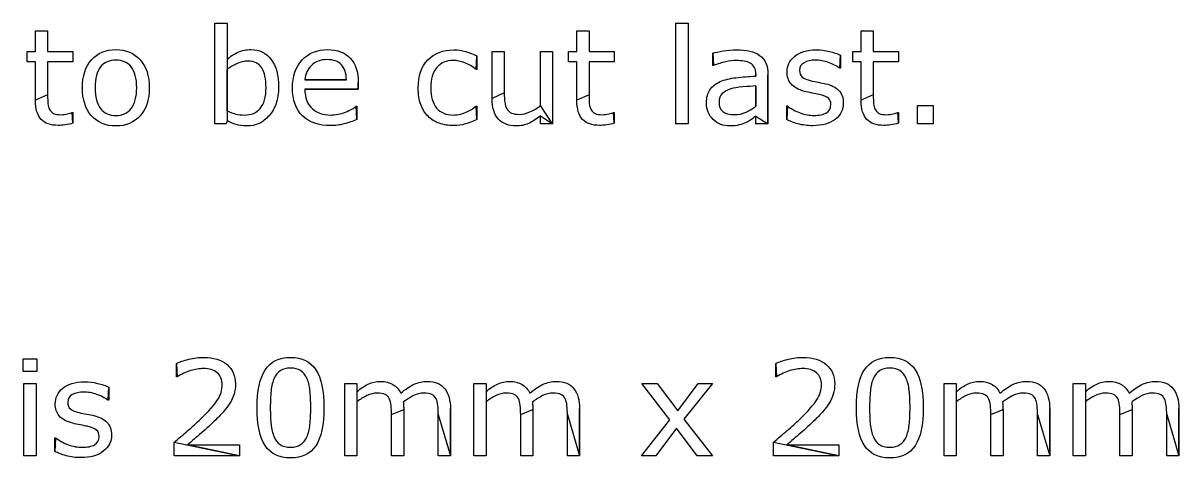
# Model space of a CAD drawing. Extents: x 90 to 629, y 114 to 572.
# Drawn here: x 524.7 to 629.2, y 531 to 570.3 of the extents above; entities that cross this region are included whole.
import ezdxf

# ---------------------------------------------------------------- set-up
doc = ezdxf.new("R2010")
doc.units = 0
doc.layers.add('Layer_1', color=7, linetype='CONTINUOUS')

msp = doc.modelspace()

# ---------------------------------------------------------------- linework, layer by layer
at = {"layer": 'Layer_1', "color": 7}
for points in [[(525.832424, 563.344726), (525.832424, 566.825195), (525.08828, 566.825195), (525.08828, 567.750975), (525.832424, 567.750975), (525.832424, 569.631835), (526.933984, 569.631835), (526.933984, 567.750975), (529.207424, 567.750975), (529.207424, 566.825195), (526.933984, 566.825195), (526.933984, 563.842772)], [(543.152736, 561.510743), (543.082416, 561.206055), (542.05116, 561.206055), (542.05116, 570.323243), (543.152728, 570.323243), (543.152728, 567.065431)], [(574.76992, 563.344726), (574.76992, 566.825195), (574.025784, 566.825195), (574.025784, 567.750975), (574.76992, 567.750975), (574.76992, 569.631835), (575.871488, 569.631835), (575.871488, 567.750975), (578.14492, 567.750975), (578.14492, 566.825195), (575.871488, 566.825195), (575.871488, 563.842772)], [(584.812888, 561.206055), (583.711328, 561.206055), (583.711328, 570.323243), (584.812888, 570.323243), (584.812888, 561.206055), (584.812888, 561.206055)], [(600.457424, 563.344726), (600.457424, 566.825195), (599.71328, 566.825195), (599.71328, 567.750975), (600.457424, 567.750975), (600.457424, 569.631835), (601.558984, 569.631835), (601.558984, 567.750975), (603.832424, 567.750975), (603.832424, 566.825195), (601.558984, 566.825195), (601.558984, 563.842772)], [(565.734768, 567.358399), (565.734768, 566.13379), (565.676128, 566.13379)], [(567.105856, 563.502931), (567.105856, 567.750977), (568.207424, 567.750977), (568.207424, 564.024415)], [(571.47696, 562.864259), (571.47696, 567.750977), (572.57852, 567.750977), (572.57852, 561.206055), (572.578512, 561.206055)], [(587.121488, 566.491208), (587.062848, 566.491208), (587.062848, 567.610349)], [(598.594112, 567.416993), (598.594112, 566.239259), (598.535552, 566.239259)], [(543.152736, 566.13965), (543.152736, 562.38965)], [(550.183984, 565.208008), (553.933984, 565.208008), (553.933984, 565.208008)], [(590.947656, 565.530274), (590.947656, 565.700196)], [(592.04332, 565.647459), (592.04332, 561.206052), (592.04336, 561.206055)], [(534.984768, 564.475587), (534.984768, 564.475587)], [(536.121488, 564.475587), (536.121488, 564.475587)], [(546.674216, 564.499025), (546.674216, 564.499025)], [(547.810928, 564.528321), (547.810936, 564.528321)], [(555.006248, 564.364259), (550.183984, 564.364259)], [(555.006216, 564.961915), (555.006216, 564.364259), (555.006248, 564.364259)], [(590.947656, 562.817383), (590.947656, 564.639649)], [(598.85196, 563.092774), (598.851952, 563.092774)], [(529.148832, 562.254878), (529.207392, 562.254878), (529.207392, 561.264643), (529.207424, 561.264649)], [(554.818752, 562.805665), (554.877312, 562.805665), (554.877312, 561.604493)], [(565.676128, 562.829102), (565.734768, 562.829102), (565.734768, 561.616211), (565.734768, 561.616211)], [(578.086336, 562.254878), (578.144896, 562.254878), (578.144896, 561.264643), (578.14492, 561.264649)], [(590.947656, 562.817383), (590.947656, 562.817383)], [(593.73672, 561.598633), (593.73672, 562.834962), (593.79528, 562.834962)], [(603.773832, 562.254878), (603.832392, 562.254878), (603.832392, 561.264643), (603.832424, 561.264649)], [(606.967184, 561.206055), (605.5668, 561.206055), (605.5668, 562.875977), (606.967184, 562.875977), (606.967184, 561.206055), (606.967184, 561.206055)], [(572.578512, 561.206055), (571.476952, 561.206055), (571.476952, 561.932618)], [(592.04336, 561.206055), (590.947656, 561.206055), (590.947656, 561.903321)], [(525.961328, 538.84668), (524.719144, 538.84668), (524.719144, 539.989259), (525.961328, 539.989259), (525.961328, 538.84668), (525.961328, 538.84668)], [(538.646872, 538.336915), (538.588312, 538.336915), (538.588312, 539.567383)], [(592.810936, 538.336915), (592.752376, 538.336915), (592.752376, 539.567383)], [(525.891008, 531.206055), (524.789448, 531.206055), (524.789448, 537.750977), (525.891008, 537.750977), (525.891008, 531.206055), (525.891008, 531.206055)], [(532.45348, 537.416993), (532.45348, 536.239259), (532.39492, 536.239259)], [(554.894816, 536.092774), (554.894816, 531.206055), (553.793256, 531.206055), (553.793256, 537.750977), (554.894816, 537.750977), (554.894816, 537.024415)], [(566.566688, 536.092774), (566.566688, 531.206055), (565.46512, 531.206055), (565.46512, 537.750977), (566.566688, 537.750977), (566.566688, 537.024415)], [(587.021872, 531.206055), (585.6332, 531.206055), (583.775784, 533.719727), (581.90664, 531.206055), (580.62344, 531.206055), (583.178128, 534.469727), (580.646872, 537.750977), (582.035544, 537.750977), (583.881248, 535.278321), (585.732816, 537.750977), (587.021872, 537.750977), (584.449608, 534.528321), (587.021872, 531.206055), (587.021872, 531.206055)], [(609.05896, 536.092774), (609.05896, 531.206055), (607.9574, 531.206055), (607.9574, 537.750977), (609.05896, 537.750977), (609.05896, 537.024415)], [(620.730752, 536.092774), (620.730752, 531.206055), (619.629192, 531.206055), (619.629192, 537.750977), (620.730752, 537.750977), (620.730752, 537.024415)], [(551.90664, 535.57129), (551.90664, 535.57129)], [(559.119448, 535.395508), (559.119448, 531.206055), (558.017888, 531.206055), (558.017888, 534.932618)], [(563.344144, 531.206055), (562.242576, 531.206055), (562.242576, 534.932618)], [(563.34404, 535.454102), (563.34404, 531.206055), (563.344144, 531.206055)], [(570.791328, 535.395508), (570.791328, 531.206055), (569.68976, 531.206055), (569.68976, 534.932618)], [(575.016016, 531.206055), (573.914456, 531.206055), (573.914456, 534.932618)], [(575.015904, 535.454102), (575.015904, 531.206055), (575.016016, 531.206055)], [(606.070704, 535.57129), (606.070704, 535.57129)], [(613.283592, 535.395508), (613.283592, 531.206055), (612.182032, 531.206055), (612.182032, 534.932618)], [(617.5082, 531.206055), (616.40664, 531.206055), (616.40664, 534.932618)], [(617.508176, 535.454102), (617.508176, 531.206055), (617.5082, 531.206055)], [(624.955392, 535.395508), (624.955392, 531.206055), (623.853824, 531.206055), (623.853824, 534.932618)], [(629.18008, 531.206055), (628.078512, 531.206055), (628.078512, 534.932618)], [(629.179976, 535.454102), (629.179976, 531.206055), (629.18008, 531.206055)], [(527.596096, 531.598633), (527.596096, 532.834962), (527.654656, 532.834962)], [(532.711328, 533.092774), (532.711328, 533.092774)], [(550.36564, 532.911133), (550.365624, 532.911133)], [(604.529704, 532.911133), (604.529688, 532.911133)], [(544.277736, 531.206055), (538.371488, 531.206055), (538.371488, 532.430665)], [(539.584408, 532.208008), (544.277768, 532.208008), (544.277768, 531.206055), (544.277736, 531.206055)], [(598.4418, 531.206055), (592.535544, 531.206055), (592.535544, 532.430665)], [(593.748472, 532.208008), (598.441832, 532.208008), (598.441832, 531.206055), (598.4418, 531.206055)]]:
    msp.add_lwpolyline(points, close=True, dxfattribs=at)
for points in [[(530.89492, 567.000977), (531.441795, 567.622071), (532.178123, 567.932618), (533.103904, 567.932618)], [(533.103904, 567.932618), (534.021872, 567.932618), (534.754293, 567.622071), (535.301168, 567.000977)], [(543.152728, 567.065431), (543.46132, 567.319337), (543.789445, 567.526368), (544.137104, 567.686524)], [(544.137104, 567.686524), (544.484757, 567.850587), (544.875381, 567.932618), (545.308976, 567.932618)], [(545.308976, 567.932618), (546.082416, 567.932618), (546.691792, 567.635743), (547.137104, 567.041993)], [(549.937856, 566.989259), (550.523797, 567.618165), (551.293331, 567.932618), (552.246456, 567.932618)], [(552.246456, 567.932618), (553.129267, 567.932618), (553.808952, 567.674805), (554.285512, 567.15918)], [(561.30508, 566.989259), (561.89492, 567.598633), (562.672264, 567.903321), (563.637112, 567.903321)], [(563.637112, 567.903321), (564.012109, 567.903321), (564.379296, 567.850587), (564.738672, 567.745118)], [(564.738672, 567.745118), (565.101952, 567.639649), (565.433984, 567.510743), (565.734768, 567.358399)], [(587.062848, 567.610349), (587.277696, 567.668943), (587.588243, 567.733396), (587.994488, 567.803708)], [(587.994488, 567.803708), (588.400739, 567.874021), (588.801131, 567.909177), (589.195664, 567.909177)], [(589.195664, 567.909177), (589.656603, 567.909177), (590.056992, 567.870115), (590.396832, 567.79199)], [(590.396832, 567.79199), (590.740581, 567.717771), (591.037456, 567.588865), (591.287456, 567.405271)], [(591.287456, 567.405271), (591.533552, 567.225583), (591.721053, 566.993161), (591.84996, 566.708005)], [(593.930048, 566.672852), (594.043328, 566.911133), (594.213248, 567.124024), (594.439808, 567.311524)], [(594.439808, 567.311524), (594.65856, 567.495118), (594.935904, 567.639649), (595.27184, 567.745118)], [(595.27184, 567.745118), (595.611685, 567.854493), (595.990592, 567.90918), (596.40856, 567.90918)], [(596.40856, 567.90918), (596.799184, 567.90918), (597.193715, 567.860352), (597.592152, 567.762696)], [(597.592152, 567.762696), (597.994499, 567.668946), (598.328485, 567.553711), (598.594112, 567.416993)], [(530.080472, 564.475587), (530.080472, 565.541993), (530.351955, 566.38379), (530.89492, 567.000977)], [(531.709376, 566.362305), (531.381248, 565.952149), (531.217184, 565.323243), (531.217184, 564.475587)], [(533.103904, 566.983399), (532.506251, 566.983399), (532.041408, 566.776368), (531.709376, 566.362305)], [(534.48672, 566.362305), (534.154688, 566.776368), (533.693749, 566.983399), (533.103904, 566.983399)], [(534.984768, 564.475587), (534.984768, 565.323243), (534.818752, 565.952149), (534.48672, 566.362305)], [(535.301168, 567.000977), (535.848048, 566.38379), (536.121488, 565.541993), (536.121488, 564.475587)], [(544.0668, 566.672853), (543.738672, 566.536134), (543.433984, 566.3584), (543.152736, 566.13965)], [(545.039456, 566.883791), (544.719141, 566.883791), (544.394923, 566.813478), (544.0668, 566.672853)], [(546.287496, 566.274415), (546.029688, 566.680665), (545.613675, 566.883791), (545.039456, 566.883791)], [(546.674216, 564.499025), (546.674216, 565.280275), (546.545309, 565.872072), (546.287496, 566.274415)], [(547.137104, 567.041993), (547.58632, 566.448243), (547.810928, 565.610352), (547.810928, 564.528321)], [(549.064808, 564.440431), (549.064808, 565.510743), (549.355824, 566.360352), (549.937856, 566.989259)], [(550.775784, 566.502931), (550.428125, 566.155274), (550.230859, 565.723633), (550.183984, 565.208008)], [(552.187888, 567.024415), (551.598048, 567.024415), (551.127347, 566.850587), (550.775784, 566.502931)], [(553.494528, 566.549805), (553.209376, 566.866211), (552.773829, 567.024415), (552.187888, 567.024415)], [(553.933984, 565.208008), (553.930251, 565.786133), (553.783765, 566.233399), (553.494528, 566.549805)], [(554.285512, 567.15918), (554.765981, 566.643555), (555.006216, 565.911133), (555.006216, 564.961915)], [(560.426168, 564.469727), (560.426168, 565.54004), (560.719139, 566.379884), (561.30508, 566.989259)], [(562.107776, 566.315431), (561.7484, 565.897461), (561.568712, 565.282227), (561.568712, 564.469727)], [(563.590192, 566.948243), (562.965195, 566.948243), (562.471056, 566.737305), (562.107776, 566.315431)], [(564.63316, 566.737305), (564.277693, 566.87793), (563.930037, 566.948243), (563.590192, 566.948243)], [(565.676128, 566.13379), (565.340192, 566.395508), (564.992536, 566.59668), (564.63316, 566.737305)], [(588.223048, 566.819333), (587.867576, 566.745114), (587.500389, 566.635739), (587.121488, 566.491208)], [(589.18984, 566.936521), (588.900779, 566.936521), (588.578515, 566.897458), (588.223048, 566.819333)], [(589.875392, 566.889649), (589.65664, 566.920897), (589.428123, 566.936521), (589.18984, 566.936521)], [(590.437888, 566.708008), (590.281637, 566.797852), (590.094139, 566.858399), (589.875392, 566.889649)], [(590.812888, 566.32129), (590.726952, 566.485352), (590.601952, 566.614258), (590.437888, 566.708008)], [(590.947656, 565.700196), (590.947656, 565.950196), (590.902733, 566.157227), (590.812888, 566.32129)], [(591.84996, 566.708005), (591.978867, 566.422849), (592.04332, 566.069333), (592.04332, 565.647459)], [(593.765984, 565.911133), (593.765984, 566.180665), (593.820672, 566.434571), (593.930048, 566.672852)], [(595.30704, 566.743165), (595.029696, 566.590821), (594.891024, 566.362305), (594.891024, 566.057618)], [(596.326568, 566.977539), (595.924227, 566.977539), (595.584384, 566.899415), (595.30704, 566.743165)], [(597.510168, 566.760743), (597.107821, 566.905274), (596.713288, 566.977539), (596.326568, 566.977539)], [(598.535552, 566.239259), (598.254304, 566.446289), (597.912509, 566.620117), (597.510168, 566.760743)], [(587.71328, 565.032227), (588.111717, 565.208009), (588.590235, 565.327149), (589.148832, 565.389649)], [(589.148832, 565.389649), (589.707424, 565.452149), (590.307032, 565.499024), (590.947656, 565.530274)], [(594.123408, 564.82129), (593.885125, 565.118164), (593.765984, 565.481445), (593.765984, 565.911133)], [(594.891024, 566.057618), (594.891024, 565.788087), (594.975008, 565.584961), (595.142976, 565.448243)], [(595.142976, 565.448243), (595.30704, 565.311524), (595.572664, 565.200196), (595.939848, 565.114259)], [(530.89492, 561.950196), (530.351955, 562.567383), (530.080472, 563.40918), (530.080472, 564.475587)], [(531.217184, 564.475587), (531.217184, 563.655274), (531.3832, 563.032227), (531.715232, 562.606446)], [(534.480856, 562.600587), (534.816797, 563.022462), (534.984768, 563.647462), (534.984768, 564.475587)], [(536.121488, 564.475587), (536.121488, 563.40918), (535.848048, 562.567383), (535.301168, 561.950196)], [(546.152736, 562.612306), (546.500389, 563.01465), (546.674216, 563.643556), (546.674216, 564.499025)], [(547.810936, 564.528321), (547.810936, 563.981446), (547.732811, 563.489258), (547.57656, 563.051759)], [(549.978872, 561.932618), (549.369496, 562.522461), (549.064808, 563.358399), (549.064808, 564.440431)], [(550.183984, 564.364259), (550.183984, 563.961915), (550.244531, 563.610352), (550.365624, 563.309571)], [(560.660544, 562.963867), (560.504293, 563.393555), (560.426168, 563.895509), (560.426168, 564.469727)], [(561.568712, 564.469727), (561.568712, 563.680664), (561.744493, 563.073243), (562.096056, 562.647462)], [(586.482816, 563.104493), (586.482816, 563.600586), (586.588283, 564.000977), (586.799216, 564.305665)], [(586.799216, 564.305665), (587.014064, 564.614259), (587.318752, 564.856446), (587.71328, 565.032227)], [(588.68008, 564.381836), (588.363675, 564.291992), (588.107813, 564.151368), (587.912496, 563.959962)], [(589.7582, 564.551759), (589.305075, 564.512697), (588.945701, 564.456056), (588.68008, 564.381836)], [(590.947656, 564.639649), (590.61172, 564.620118), (590.215235, 564.590821), (589.7582, 564.551759)], [(595.348016, 564.153321), (594.773797, 564.305664), (594.365595, 564.528321), (594.123408, 564.82129)], [(596.03356, 564.000977), (595.78356, 564.047852), (595.555045, 564.098633), (595.348016, 564.153321)], [(595.939848, 565.114259), (596.142973, 565.067384), (596.369536, 565.020509), (596.619536, 564.973633)], [(596.619536, 564.973633), (596.873445, 564.926758), (597.084384, 564.88379), (597.252352, 564.844727)], [(597.252352, 564.844727), (597.764069, 564.72754), (598.1586, 564.526368), (598.435944, 564.241211)], [(598.435944, 564.241211), (598.713288, 563.952149), (598.85196, 563.569336), (598.85196, 563.092774)], [(526.353904, 561.61621), (526.006251, 561.975585), (525.832424, 562.551757), (525.832424, 563.344726)], [(526.933984, 563.842772), (526.933984, 563.499022), (526.941797, 563.229491), (526.957424, 563.034179)], [(547.57656, 563.051759), (547.424219, 562.614258), (547.217189, 562.247071), (546.955472, 561.950196)], [(550.365624, 563.309571), (550.486717, 563.012696), (550.652733, 562.768555), (550.863672, 562.577149)], [(567.68008, 561.651367), (567.297264, 562.073243), (567.105856, 562.69043), (567.105856, 563.502931)], [(568.207424, 564.024415), (568.207424, 563.692383), (568.223051, 563.407227), (568.254304, 563.168946)], [(568.254304, 563.168946), (568.285557, 562.934571), (568.351963, 562.733399), (568.45352, 562.565431)], [(575.291408, 561.61621), (574.943749, 561.975585), (574.76992, 562.551757), (574.76992, 563.344726)], [(575.871488, 563.842772), (575.871488, 563.499022), (575.879301, 563.229491), (575.894928, 563.034179)], [(587.098048, 561.610352), (586.687893, 562.000977), (586.482816, 562.499024), (586.482816, 563.104493)], [(587.912496, 563.959962), (587.717184, 563.772461), (587.619528, 563.512696), (587.619528, 563.180665)], [(587.619528, 563.180665), (587.619528, 562.805665), (587.732811, 562.522462), (587.959376, 562.331055)], [(596.6488, 563.877931), (596.492549, 563.913088), (596.287469, 563.954103), (596.03356, 564.000977)], [(597.504264, 563.538087), (597.355827, 563.670899), (597.070672, 563.78418), (596.6488, 563.877931)], [(597.72692, 562.952149), (597.72692, 563.209961), (597.652701, 563.405274), (597.504264, 563.538087)], [(598.851952, 563.092774), (598.851952, 562.495118), (598.603907, 562.004883), (598.107816, 561.622071)], [(600.978904, 561.61621), (600.631251, 561.975585), (600.457424, 562.551757), (600.457424, 563.344726)], [(601.558984, 563.842772), (601.558984, 563.499022), (601.566797, 563.229491), (601.582424, 563.034179)], [(526.957424, 563.034179), (526.973051, 562.842772), (527.027739, 562.663085), (527.121488, 562.495116)], [(527.121488, 562.495116), (527.207424, 562.338866), (527.324611, 562.223632), (527.473048, 562.149413)], [(527.473048, 562.149413), (527.625389, 562.0791), (527.855859, 562.043944), (528.164456, 562.043944)], [(528.164456, 562.043944), (528.344141, 562.043944), (528.53164, 562.069333), (528.726952, 562.120112)], [(528.726952, 562.120112), (528.922264, 562.1748), (529.062891, 562.219721), (529.148832, 562.254878)], [(531.715232, 562.606446), (532.047264, 562.184571), (532.510155, 561.973633), (533.103904, 561.973633)], [(533.103904, 561.973633), (533.689845, 561.973633), (534.148829, 562.182617), (534.480856, 562.600587)], [(543.152736, 562.38965), (543.465237, 562.249025), (543.732816, 562.151368), (543.955472, 562.096681)], [(543.955472, 562.096681), (544.182032, 562.041993), (544.437891, 562.01465), (544.723048, 562.01465)], [(544.723048, 562.01465), (545.332424, 562.01465), (545.808987, 562.213868), (546.152736, 562.612306)], [(550.863672, 562.577149), (551.066797, 562.389649), (551.307032, 562.249024), (551.584376, 562.155274)], [(551.584376, 562.155274), (551.865624, 562.061524), (552.174219, 562.014649), (552.51016, 562.014649)], [(552.51016, 562.014649), (552.955472, 562.014649), (553.402736, 562.10254), (553.851952, 562.278321)], [(553.851952, 562.278321), (554.305077, 562.458008), (554.627344, 562.63379), (554.818752, 562.805665)], [(561.322656, 561.897462), (561.037499, 562.178711), (560.816795, 562.53418), (560.660544, 562.963867)], [(562.096056, 562.647462), (562.451523, 562.225587), (562.949568, 562.014649), (563.590192, 562.014649)], [(563.590192, 562.014649), (563.812848, 562.014649), (564.039411, 562.043946), (564.26988, 562.102539)], [(564.26988, 562.102539), (564.500349, 562.161133), (564.707381, 562.237305), (564.890976, 562.331055)], [(564.890976, 562.331055), (565.051131, 562.413086), (565.20152, 562.499024), (565.342144, 562.588867)], [(565.342144, 562.588867), (565.482773, 562.682618), (565.594101, 562.762696), (565.676128, 562.829102)], [(568.45352, 562.565431), (568.558992, 562.393555), (568.695712, 562.268555), (568.86368, 562.190431)], [(568.86368, 562.190431), (569.031648, 562.112305), (569.275789, 562.073243), (569.596104, 562.073243)], [(569.596104, 562.073243), (569.881261, 562.073243), (570.191808, 562.147461), (570.527744, 562.295899)], [(570.527744, 562.295899), (570.867584, 562.444337), (571.183989, 562.63379), (571.47696, 562.864259)], [(575.894928, 563.034179), (575.910555, 562.842772), (575.965243, 562.663085), (576.058992, 562.495116)], [(576.058992, 562.495116), (576.144928, 562.338866), (576.262115, 562.223632), (576.410552, 562.149413)], [(576.410552, 562.149413), (576.562899, 562.0791), (576.793368, 562.043944), (577.10196, 562.043944)], [(577.10196, 562.043944), (577.281651, 562.043944), (577.469152, 562.069333), (577.664464, 562.120112)], [(577.664464, 562.120112), (577.859776, 562.1748), (578.0004, 562.219721), (578.086336, 562.254878)], [(587.959376, 562.331055), (588.185936, 562.143555), (588.53164, 562.049805), (588.996488, 562.049805)], [(588.996488, 562.049805), (589.383203, 562.049805), (589.736717, 562.124024), (590.057032, 562.272462)], [(590.057032, 562.272462), (590.377341, 562.424805), (590.674216, 562.606446), (590.947656, 562.817383)], [(593.79528, 562.834962), (594.142939, 562.573243), (594.529659, 562.364258), (594.95544, 562.208008)], [(594.95544, 562.208008), (595.381221, 562.055665), (595.789424, 561.979493), (596.180048, 561.979493)], [(596.180048, 561.979493), (596.664421, 561.979493), (597.043328, 562.057618), (597.316768, 562.213867)], [(597.316768, 562.213867), (597.590203, 562.370117), (597.72692, 562.616211), (597.72692, 562.952149)], [(601.582424, 563.034179), (601.598051, 562.842772), (601.652739, 562.663085), (601.746488, 562.495116)], [(601.746488, 562.495116), (601.832424, 562.338866), (601.949611, 562.223632), (602.098048, 562.149413)], [(602.098048, 562.149413), (602.250389, 562.0791), (602.480859, 562.043944), (602.789456, 562.043944)], [(602.789456, 562.043944), (602.969141, 562.043944), (603.15664, 562.069333), (603.351952, 562.120112)], [(603.351952, 562.120112), (603.547264, 562.1748), (603.687891, 562.219721), (603.773832, 562.254878)], [(527.877344, 561.077147), (527.209376, 561.077147), (526.701563, 561.256835), (526.353904, 561.61621)], [(528.527736, 561.129883), (528.285549, 561.094726), (528.068752, 561.077147), (527.877344, 561.077147)], [(529.207424, 561.264649), (529.000389, 561.209961), (528.773827, 561.16504), (528.527736, 561.129883)], [(533.103904, 561.024415), (532.178123, 561.024415), (531.441795, 561.333008), (530.89492, 561.950196)], [(535.301168, 561.950196), (534.754293, 561.333008), (534.021872, 561.024415), (533.103904, 561.024415)], [(543.973048, 561.15918), (543.695704, 561.245118), (543.422267, 561.362305), (543.152736, 561.510743)], [(544.945704, 561.024415), (544.574611, 561.024415), (544.250392, 561.069336), (543.973048, 561.15918)], [(546.041408, 561.252931), (545.709376, 561.100587), (545.344141, 561.024415), (544.945704, 561.024415)], [(546.955472, 561.950196), (546.678128, 561.641602), (546.37344, 561.40918), (546.041408, 561.252931)], [(552.52184, 561.053711), (551.435904, 561.053711), (550.588248, 561.34668), (549.978872, 561.932618)], [(553.740592, 561.211915), (553.353872, 561.106446), (552.947621, 561.053711), (552.52184, 561.053711)], [(554.877312, 561.604493), (554.506219, 561.448243), (554.127312, 561.317383), (553.740592, 561.211915)], [(562.336328, 561.264649), (561.941795, 561.405274), (561.603904, 561.616212), (561.322656, 561.897462)], [(563.637112, 561.059571), (563.164456, 561.059571), (562.730861, 561.12793), (562.336328, 561.264649)], [(564.685936, 561.206055), (564.357813, 561.108399), (564.008205, 561.059571), (563.637112, 561.059571)], [(565.734768, 561.616211), (565.367579, 561.44043), (565.017968, 561.303711), (564.685936, 561.206055)], [(569.285544, 561.024415), (568.598045, 561.024415), (568.062891, 561.233399), (567.68008, 561.651367)], [(570.410544, 561.25879), (570.070704, 561.10254), (569.695704, 561.024415), (569.285544, 561.024415)], [(571.476952, 561.932618), (571.105859, 561.639649), (570.750389, 561.41504), (570.410544, 561.25879)], [(576.81484, 561.077147), (576.146872, 561.077147), (575.639061, 561.256835), (575.291408, 561.61621)], [(577.465232, 561.129883), (577.223045, 561.094726), (577.006248, 561.077147), (576.81484, 561.077147)], [(578.14492, 561.264649), (577.937891, 561.209961), (577.711328, 561.16504), (577.465232, 561.129883)], [(588.598048, 561.024415), (588.008203, 561.024415), (587.508203, 561.219727), (587.098048, 561.610352)], [(589.435936, 561.118165), (589.197653, 561.055665), (588.918357, 561.024415), (588.598048, 561.024415)], [(590.068752, 561.340821), (589.885157, 561.250977), (589.674219, 561.176759), (589.435936, 561.118165)], [(590.549216, 561.622071), (590.385157, 561.504883), (590.225003, 561.411133), (590.068752, 561.340821)], [(590.947656, 561.903321), (590.849997, 561.836915), (590.717184, 561.743164), (590.549216, 561.622071)], [(594.750392, 561.217774), (594.348045, 561.334961), (594.010155, 561.461915), (593.73672, 561.598633)], [(596.086328, 561.047852), (595.601955, 561.047852), (595.156643, 561.104493), (594.750392, 561.217774)], [(598.107816, 561.622071), (597.615624, 561.239258), (596.941795, 561.047852), (596.086328, 561.047852)], [(602.502344, 561.077147), (601.834376, 561.077147), (601.326563, 561.256835), (600.978904, 561.61621)], [(603.152736, 561.129883), (602.910549, 561.094726), (602.693752, 561.077147), (602.502344, 561.077147)], [(603.832424, 561.264649), (603.625389, 561.209961), (603.398827, 561.16504), (603.152736, 561.129883)], [(539.695736, 539.942383), (540.160579, 540.055664), (540.609797, 540.112305), (541.043392, 540.112305)], [(541.043392, 540.112305), (541.937925, 540.112305), (542.639096, 539.895508), (543.146904, 539.461915)], [(546.603904, 538.993165), (547.092187, 539.735352), (547.853907, 540.106446), (548.889064, 540.106446)], [(548.889064, 540.106446), (549.935939, 540.106446), (550.699611, 539.729493), (551.18008, 538.975587)], [(593.8598, 539.942383), (594.324643, 540.055664), (594.773861, 540.112305), (595.207456, 540.112305)], [(595.207456, 540.112305), (596.101984, 540.112305), (596.803155, 539.895508), (597.310968, 539.461915)], [(600.767968, 538.993165), (601.256251, 539.735352), (602.017971, 540.106446), (603.053128, 540.106446)], [(603.053128, 540.106446), (604.100003, 540.106446), (604.863675, 539.729493), (605.344144, 538.975587)], [(538.588312, 539.567383), (538.865656, 539.704102), (539.234797, 539.829102), (539.695736, 539.942383)], [(541.014064, 539.098633), (540.658592, 539.098633), (540.273827, 539.036133), (539.859768, 538.911133)], [(542.262112, 538.711915), (541.965237, 538.969727), (541.549221, 539.098633), (541.014064, 539.098633)], [(543.146904, 539.461915), (543.654717, 539.032227), (543.908624, 538.448243), (543.908624, 537.709962)], [(548.889064, 539.139649), (548.521875, 539.139649), (548.217187, 539.063477), (547.975, 538.911133)], [(549.797264, 538.911133), (549.562891, 539.063477), (549.260157, 539.139649), (548.889064, 539.139649)], [(592.752376, 539.567383), (593.02972, 539.704102), (593.398861, 539.829102), (593.8598, 539.942383)], [(595.178128, 539.098633), (594.822656, 539.098633), (594.437891, 539.036133), (594.023832, 538.911133)], [(596.426168, 538.711915), (596.129293, 538.969727), (595.71328, 539.098633), (595.178128, 539.098633)], [(597.310968, 539.461915), (597.818781, 539.032227), (598.072688, 538.448243), (598.072688, 537.709962)], [(603.053128, 539.139649), (602.685939, 539.139649), (602.381251, 539.063477), (602.139064, 538.911133)], [(603.961328, 538.911133), (603.726955, 539.063477), (603.424221, 539.139649), (603.053128, 539.139649)], [(539.859768, 538.911133), (539.445704, 538.786133), (539.041405, 538.594727), (538.646872, 538.336915)], [(542.71328, 537.651367), (542.71328, 538.104493), (542.562891, 538.458008), (542.262112, 538.711915)], [(545.871488, 535.559571), (545.871488, 537.110352), (546.115627, 538.254883), (546.603904, 538.993165)], [(547.40664, 538.219727), (547.273829, 537.930664), (547.182032, 537.553711), (547.131248, 537.088867)], [(547.975, 538.911133), (547.736717, 538.758789), (547.547264, 538.528321), (547.40664, 538.219727)], [(550.359768, 538.231446), (550.223048, 538.532227), (550.035547, 538.758789), (549.797264, 538.911133)], [(550.641016, 537.118165), (550.594136, 537.555665), (550.500387, 537.926758), (550.359768, 538.231446)], [(551.18008, 538.975587), (551.664453, 538.225587), (551.90664, 537.090821), (551.90664, 535.57129)], [(594.023832, 538.911133), (593.609768, 538.786133), (593.205469, 538.594727), (592.810936, 538.336915)], [(596.877344, 537.651367), (596.877344, 538.104493), (596.726952, 538.458008), (596.426168, 538.711915)], [(600.035544, 535.559571), (600.035544, 537.110352), (600.279685, 538.254883), (600.767968, 538.993165)], [(601.570704, 538.219727), (601.437893, 537.930664), (601.346096, 537.553711), (601.295312, 537.088867)], [(602.139064, 538.911133), (601.900781, 538.758789), (601.711328, 538.528321), (601.570704, 538.219727)], [(604.523832, 538.231446), (604.387112, 538.532227), (604.199611, 538.758789), (603.961328, 538.911133)], [(604.80508, 537.118165), (604.7582, 537.555665), (604.664451, 537.926758), (604.523832, 538.231446)], [(605.344144, 538.975587), (605.828517, 538.225587), (606.070704, 537.090821), (606.070704, 535.57129)], [(527.789424, 536.672852), (527.902704, 536.911133), (528.072624, 537.124024), (528.299184, 537.311524)], [(528.299184, 537.311524), (528.517936, 537.495118), (528.79528, 537.639649), (529.131216, 537.745118)], [(529.131216, 537.745118), (529.471061, 537.854493), (529.849968, 537.90918), (530.267936, 537.90918)], [(530.185936, 536.977539), (529.783595, 536.977539), (529.443752, 536.899415), (529.166408, 536.743165)], [(531.369528, 536.760743), (530.967187, 536.905274), (530.572656, 536.977539), (530.185936, 536.977539)], [(530.267936, 537.90918), (530.65856, 537.90918), (531.053091, 537.860352), (531.451528, 537.762696)], [(531.451528, 537.762696), (531.853875, 537.668946), (532.187859, 537.553711), (532.45348, 537.416993)], [(542.297264, 536.262696), (542.574608, 536.692384), (542.71328, 537.155274), (542.71328, 537.651367)], [(543.908624, 537.709962), (543.908624, 537.37793), (543.865656, 537.067383), (543.77972, 536.778321)], [(547.131248, 537.088867), (547.084368, 536.624024), (547.060928, 536.114258), (547.060928, 535.559571)], [(550.717176, 535.57129), (550.717176, 536.16504), (550.691789, 536.680665), (550.641016, 537.118165)], [(554.894816, 537.024415), (555.238565, 537.309571), (555.580363, 537.532227), (555.920208, 537.692383)], [(555.920208, 537.692383), (556.263957, 537.85254), (556.629192, 537.932618), (557.015912, 537.932618)], [(557.015912, 537.932618), (557.461224, 537.932618), (557.838176, 537.838868), (558.146768, 537.651367)], [(558.146768, 537.651367), (558.459269, 537.463868), (558.691693, 537.204102), (558.84404, 536.872071)], [(558.84404, 536.872071), (559.289352, 537.247071), (559.6956, 537.516602), (560.062784, 537.680665)], [(560.062784, 537.680665), (560.429973, 537.848633), (560.822552, 537.932618), (561.24052, 537.932618)], [(561.24052, 537.932618), (561.959272, 537.932618), (562.488568, 537.713868), (562.828408, 537.276367)], [(562.828408, 537.276367), (563.172163, 536.842774), (563.34404, 536.235352), (563.34404, 535.454102)], [(566.566688, 537.024415), (566.910437, 537.309571), (567.252232, 537.532227), (567.592072, 537.692383)], [(567.592072, 537.692383), (567.935827, 537.85254), (568.301061, 537.932618), (568.687776, 537.932618)], [(568.687776, 537.932618), (569.133088, 537.932618), (569.510043, 537.838868), (569.81864, 537.651367)], [(569.81864, 537.651367), (570.131136, 537.463868), (570.363557, 537.204102), (570.515904, 536.872071)], [(570.515904, 536.872071), (570.961216, 537.247071), (571.367467, 537.516602), (571.734656, 537.680665)], [(571.734656, 537.680665), (572.10184, 537.848633), (572.494416, 537.932618), (572.912384, 537.932618)], [(572.912384, 537.932618), (573.631136, 537.932618), (574.160435, 537.713868), (574.50028, 537.276367)], [(574.50028, 537.276367), (574.844029, 536.842774), (575.015904, 536.235352), (575.015904, 535.454102)], [(596.461328, 536.262696), (596.738672, 536.692384), (596.877344, 537.155274), (596.877344, 537.651367)], [(598.072688, 537.709962), (598.072688, 537.37793), (598.02972, 537.067383), (597.943784, 536.778321)], [(601.295312, 537.088867), (601.248432, 536.624024), (601.224992, 536.114258), (601.224992, 535.559571)], [(604.88124, 535.57129), (604.88124, 536.16504), (604.855853, 536.680665), (604.80508, 537.118165)], [(609.05896, 537.024415), (609.402709, 537.309571), (609.744507, 537.532227), (610.084352, 537.692383)], [(610.084352, 537.692383), (610.428101, 537.85254), (610.793336, 537.932618), (611.180056, 537.932618)], [(611.180056, 537.932618), (611.625368, 537.932618), (612.00232, 537.838868), (612.310912, 537.651367)], [(612.310912, 537.651367), (612.623413, 537.463868), (612.855835, 537.204102), (613.008176, 536.872071)], [(613.008176, 536.872071), (613.453488, 537.247071), (613.859739, 537.516602), (614.226928, 537.680665)], [(614.226928, 537.680665), (614.594117, 537.848633), (614.986696, 537.932618), (615.404664, 537.932618)], [(615.404664, 537.932618), (616.123416, 537.932618), (616.652712, 537.713868), (616.992552, 537.276367)], [(616.992552, 537.276367), (617.336301, 536.842774), (617.508176, 536.235352), (617.508176, 535.454102)], [(620.730752, 537.024415), (621.074507, 537.309571), (621.416304, 537.532227), (621.756144, 537.692383)], [(621.756144, 537.692383), (622.099893, 537.85254), (622.465128, 537.932618), (622.851848, 537.932618)], [(622.851848, 537.932618), (623.29716, 537.932618), (623.674115, 537.838868), (623.982712, 537.651367)], [(623.982712, 537.651367), (624.295208, 537.463868), (624.527629, 537.204102), (624.679976, 536.872071)], [(624.679976, 536.872071), (625.125288, 537.247071), (625.531539, 537.516602), (625.898728, 537.680665)], [(625.898728, 537.680665), (626.265912, 537.848633), (626.658488, 537.932618), (627.076456, 537.932618)], [(627.076456, 537.932618), (627.795208, 537.932618), (628.324507, 537.713868), (628.664352, 537.276367)], [(628.664352, 537.276367), (629.008101, 536.842774), (629.179976, 536.235352), (629.179976, 535.454102)], [(527.62536, 535.911133), (527.62536, 536.180665), (527.680048, 536.434571), (527.789424, 536.672852)], [(527.982784, 534.82129), (527.744501, 535.118164), (527.62536, 535.481445), (527.62536, 535.911133)], [(529.166408, 536.743165), (528.889064, 536.590821), (528.750392, 536.362305), (528.750392, 536.057618)], [(528.750392, 536.057618), (528.750392, 535.788087), (528.834376, 535.584961), (529.002344, 535.448243)], [(532.39492, 536.239259), (532.113672, 536.446289), (531.771875, 536.620117), (531.369528, 536.760743)], [(540.756248, 534.53418), (541.506248, 535.260743), (542.01992, 535.836915), (542.297264, 536.262696)], [(543.410576, 535.963867), (543.258235, 535.72168), (543.078549, 535.483399), (542.87152, 535.249024)], [(543.77972, 536.778321), (543.697688, 536.493165), (543.57464, 536.22168), (543.410576, 535.963867)], [(555.79716, 536.661133), (555.496381, 536.512696), (555.1956, 536.323243), (554.894816, 536.092774)], [(556.705368, 536.88379), (556.404584, 536.88379), (556.101848, 536.809571), (555.79716, 536.661133)], [(557.431928, 536.754883), (557.26396, 536.840821), (557.021773, 536.88379), (556.705368, 536.88379)], [(557.818648, 536.379883), (557.728803, 536.547852), (557.599896, 536.672852), (557.431928, 536.754883)], [(557.976848, 535.752931), (557.953435, 536.014649), (557.900701, 536.223633), (557.818648, 536.379883)], [(560.004272, 536.649415), (559.69568, 536.497071), (559.387085, 536.301759), (559.078488, 536.063477)], [(559.078488, 536.063477), (559.090221, 535.973633), (559.099981, 535.868164), (559.107768, 535.747071)], [(560.930056, 536.88379), (560.621459, 536.88379), (560.312864, 536.805665), (560.004272, 536.649415)], [(561.656616, 536.754883), (561.488648, 536.840821), (561.246461, 536.88379), (560.930056, 536.88379)], [(562.043336, 536.374024), (561.953491, 536.541993), (561.824584, 536.668946), (561.656616, 536.754883)], [(562.201536, 535.747071), (562.178123, 536.008789), (562.125389, 536.217774), (562.043336, 536.374024)], [(567.469032, 536.661133), (567.168248, 536.512696), (566.867467, 536.323243), (566.566688, 536.092774)], [(568.377232, 536.88379), (568.076448, 536.88379), (567.773715, 536.809571), (567.469032, 536.661133)], [(569.103792, 536.754883), (568.935824, 536.840821), (568.693637, 536.88379), (568.377232, 536.88379)], [(569.490512, 536.379883), (569.400667, 536.547852), (569.27176, 536.672852), (569.103792, 536.754883)], [(569.64872, 535.752931), (569.625307, 536.014649), (569.572571, 536.223633), (569.490512, 536.379883)], [(571.676144, 536.649415), (571.367552, 536.497071), (571.05896, 536.301759), (570.750368, 536.063477)], [(570.750368, 536.063477), (570.762101, 535.973633), (570.771861, 535.868164), (570.779648, 535.747071)], [(572.601928, 536.88379), (572.293336, 536.88379), (571.984741, 536.805665), (571.676144, 536.649415)], [(573.328488, 536.754883), (573.16052, 536.840821), (572.918333, 536.88379), (572.601928, 536.88379)], [(573.715208, 536.374024), (573.625368, 536.541993), (573.496461, 536.668946), (573.328488, 536.754883)], [(573.873416, 535.747071), (573.850003, 536.008789), (573.797267, 536.217774), (573.715208, 536.374024)], [(594.920312, 534.53418), (595.670312, 535.260743), (596.183984, 535.836915), (596.461328, 536.262696)], [(597.57464, 535.963867), (597.422299, 535.72168), (597.242611, 535.483399), (597.035576, 535.249024)], [(597.943784, 536.778321), (597.861752, 536.493165), (597.738704, 536.22168), (597.57464, 535.963867)], [(609.961304, 536.661133), (609.660525, 536.512696), (609.359744, 536.323243), (609.05896, 536.092774)], [(610.869504, 536.88379), (610.568725, 536.88379), (610.265992, 536.809571), (609.961304, 536.661133)], [(611.596072, 536.754883), (611.428104, 536.840821), (611.185915, 536.88379), (610.869504, 536.88379)], [(611.982792, 536.379883), (611.892947, 536.547852), (611.76404, 536.672852), (611.596072, 536.754883)], [(612.140992, 535.752931), (612.117579, 536.014649), (612.064845, 536.223633), (611.982792, 536.379883)], [(614.168336, 536.649415), (613.859744, 536.497071), (613.551149, 536.301759), (613.242552, 536.063477)], [(613.242552, 536.063477), (613.254285, 535.973633), (613.264045, 535.868164), (613.271832, 535.747071)], [(615.09412, 536.88379), (614.785523, 536.88379), (614.476928, 536.805665), (614.168336, 536.649415)], [(615.82068, 536.754883), (615.652712, 536.840821), (615.410525, 536.88379), (615.09412, 536.88379)], [(616.2074, 536.374024), (616.117555, 536.541993), (615.988648, 536.668946), (615.82068, 536.754883)], [(616.3656, 535.747071), (616.342187, 536.008789), (616.289453, 536.217774), (616.2074, 536.374024)], [(621.633096, 536.661133), (621.332317, 536.512696), (621.031536, 536.323243), (620.730752, 536.092774)], [(622.541304, 536.88379), (622.24052, 536.88379), (621.937784, 536.809571), (621.633096, 536.661133)], [(623.267864, 536.754883), (623.099896, 536.840821), (622.857709, 536.88379), (622.541304, 536.88379)], [(623.654584, 536.379883), (623.564739, 536.547852), (623.435832, 536.672852), (623.267864, 536.754883)], [(623.812784, 535.752931), (623.789371, 536.014649), (623.736637, 536.223633), (623.654584, 536.379883)], [(625.840208, 536.649415), (625.531616, 536.497071), (625.223024, 536.301759), (624.914432, 536.063477)], [(624.914432, 536.063477), (624.926165, 535.973633), (624.935925, 535.868164), (624.943712, 535.747071)], [(626.765992, 536.88379), (626.4574, 536.88379), (626.148805, 536.805665), (625.840208, 536.649415)], [(627.492552, 536.754883), (627.324584, 536.840821), (627.082397, 536.88379), (626.765992, 536.88379)], [(627.879272, 536.374024), (627.789427, 536.541993), (627.66052, 536.668946), (627.492552, 536.754883)], [(628.037472, 535.747071), (628.014059, 536.008789), (627.961325, 536.217774), (627.879272, 536.374024)], [(529.002344, 535.448243), (529.166408, 535.311524), (529.432032, 535.200196), (529.799216, 535.114259)], [(529.799216, 535.114259), (530.002341, 535.067384), (530.228904, 535.020509), (530.478904, 534.973633)], [(530.478904, 534.973633), (530.732813, 534.926758), (530.943752, 534.88379), (531.11172, 534.844727)], [(531.11172, 534.844727), (531.623437, 534.72754), (532.017968, 534.526368), (532.295312, 534.241211)], [(542.87152, 535.249024), (542.668395, 535.014649), (542.420347, 534.754884), (542.127376, 534.469727)], [(546.592184, 532.137696), (546.11172, 532.879883), (545.871488, 534.020508), (545.871488, 535.559571)], [(547.060928, 535.559571), (547.060928, 534.950196), (547.082421, 534.44043), (547.125408, 534.030274)], [(550.641016, 534.024415), (550.691789, 534.454102), (550.717176, 534.969727), (550.717176, 535.57129)], [(551.90664, 535.57129), (551.90664, 534.004883), (551.660547, 532.854493), (551.16836, 532.120118)], [(558.017888, 534.932618), (558.017888, 535.22168), (558.004208, 535.495118), (557.976848, 535.752931)], [(559.107768, 535.747071), (559.115555, 535.629883), (559.119448, 535.512696), (559.119448, 535.395508)], [(562.242576, 534.932618), (562.242576, 535.213868), (562.228896, 535.485352), (562.201536, 535.747071)], [(569.68976, 534.932618), (569.68976, 535.22168), (569.67608, 535.495118), (569.64872, 535.752931)], [(570.779648, 535.747071), (570.787435, 535.629883), (570.791328, 535.512696), (570.791328, 535.395508)], [(573.914456, 534.932618), (573.914456, 535.213868), (573.900776, 535.485352), (573.873416, 535.747071)], [(597.035576, 535.249024), (596.832451, 535.014649), (596.584405, 534.754884), (596.29144, 534.469727)], [(600.756248, 532.137696), (600.275779, 532.879883), (600.035544, 534.020508), (600.035544, 535.559571)], [(601.224992, 535.559571), (601.224992, 534.950196), (601.246485, 534.44043), (601.289472, 534.030274)], [(604.80508, 534.024415), (604.855853, 534.454102), (604.88124, 534.969727), (604.88124, 535.57129)], [(606.070704, 535.57129), (606.070704, 534.004883), (605.824611, 532.854493), (605.332424, 532.120118)], [(612.182032, 534.932618), (612.182032, 535.22168), (612.168352, 535.495118), (612.140992, 535.752931)], [(613.271832, 535.747071), (613.279672, 535.629883), (613.283592, 535.512696), (613.283592, 535.395508)], [(616.40664, 534.932618), (616.40664, 535.213868), (616.39296, 535.485352), (616.3656, 535.747071)], [(623.853824, 534.932618), (623.853824, 535.22168), (623.840144, 535.495118), (623.812784, 535.752931)], [(624.943712, 535.747071), (624.951499, 535.629883), (624.955392, 535.512696), (624.955392, 535.395508)], [(628.078512, 534.932618), (628.078512, 535.213868), (628.064832, 535.485352), (628.037472, 535.747071)], [(529.207392, 534.153321), (528.633173, 534.305664), (528.224971, 534.528321), (527.982784, 534.82129)], [(529.892936, 534.000977), (529.642936, 534.047852), (529.414421, 534.098633), (529.207392, 534.153321)], [(530.508168, 533.877931), (530.351923, 533.913088), (530.146845, 533.954103), (529.892936, 534.000977)], [(531.36364, 533.538087), (531.215203, 533.670899), (530.930045, 533.78418), (530.508168, 533.877931)], [(532.295312, 534.241211), (532.572656, 533.952149), (532.711328, 533.569336), (532.711328, 533.092774)], [(539.601952, 533.485352), (540.016016, 533.836915), (540.400781, 534.186524), (540.756248, 534.53418)], [(542.127376, 534.469727), (541.709408, 534.059571), (541.277768, 533.661133), (540.832456, 533.274415)], [(547.125408, 534.030274), (547.168395, 533.620117), (547.260192, 533.25293), (547.4008, 532.928711)], [(550.365624, 532.911133), (550.502344, 533.227539), (550.594141, 533.598633), (550.641016, 534.024415)], [(593.766016, 533.485352), (594.18008, 533.836915), (594.564845, 534.186524), (594.920312, 534.53418)], [(596.29144, 534.469727), (595.873472, 534.059571), (595.441832, 533.661133), (594.99652, 533.274415)], [(601.289472, 534.030274), (601.332459, 533.620117), (601.424253, 533.25293), (601.564856, 532.928711)], [(604.529688, 532.911133), (604.666408, 533.227539), (604.758205, 533.598633), (604.80508, 534.024415)], [(527.654656, 532.834962), (528.002309, 532.573243), (528.389027, 532.364258), (528.814808, 532.208008)], [(531.176136, 532.213867), (531.449576, 532.370117), (531.586296, 532.616211), (531.586296, 532.952149)], [(531.586296, 532.952149), (531.586296, 533.209961), (531.512077, 533.405274), (531.36364, 533.538087)], [(532.711328, 533.092774), (532.711328, 532.495118), (532.46328, 532.004883), (531.967184, 531.622071)], [(538.371488, 532.430665), (538.781643, 532.782227), (539.191797, 533.133789), (539.601952, 533.485352)], [(540.832456, 533.274415), (540.387144, 532.891602), (539.971128, 532.536133), (539.584408, 532.208008)], [(547.4008, 532.928711), (547.529707, 532.624024), (547.711347, 532.391602), (547.94572, 532.231446)], [(549.803144, 532.219727), (550.045331, 532.372071), (550.232829, 532.602539), (550.36564, 532.911133)], [(592.535544, 532.430665), (592.945704, 532.782227), (593.355861, 533.133789), (593.766016, 533.485352)], [(594.99652, 533.274415), (594.551203, 532.891602), (594.135187, 532.536133), (593.748472, 532.208008)], [(601.564856, 532.928711), (601.693763, 532.624024), (601.875405, 532.391602), (602.109784, 532.231446)], [(603.9672, 532.219727), (604.209392, 532.372071), (604.396893, 532.602539), (604.529704, 532.911133)], [(528.814808, 532.208008), (529.240589, 532.055665), (529.648795, 531.979493), (530.039424, 531.979493)], [(530.039424, 531.979493), (530.523797, 531.979493), (530.902701, 532.057618), (531.176136, 532.213867)], [(548.889064, 531.024415), (547.842189, 531.024415), (547.076563, 531.395508), (546.592184, 532.137696)], [(547.94572, 532.231446), (548.184003, 532.071289), (548.498456, 531.991211), (548.88908, 531.991211)], [(551.16836, 532.120118), (550.680077, 531.389649), (549.920312, 531.024415), (548.889064, 531.024415)], [(548.88908, 531.991211), (549.256264, 531.991211), (549.560952, 532.067383), (549.803144, 532.219727)], [(603.053128, 531.024415), (602.006253, 531.024415), (601.240627, 531.395508), (600.756248, 532.137696)], [(602.109784, 532.231446), (602.348061, 532.071289), (602.662515, 531.991211), (603.053144, 531.991211)], [(605.332424, 532.120118), (604.844141, 531.389649), (604.084376, 531.024415), (603.053128, 531.024415)], [(603.053144, 531.991211), (603.420328, 531.991211), (603.725013, 532.067383), (603.9672, 532.219727)], [(528.609768, 531.217774), (528.207421, 531.334961), (527.869531, 531.461915), (527.596096, 531.598633)], [(529.945704, 531.047852), (529.461331, 531.047852), (529.016019, 531.104493), (528.609768, 531.217774)], [(531.967184, 531.622071), (531.474997, 531.239258), (530.801171, 531.047852), (529.945704, 531.047852)]]:
    msp.add_open_spline(points, degree=3, dxfattribs=at)

doc.saveas('drawing.dxf')
